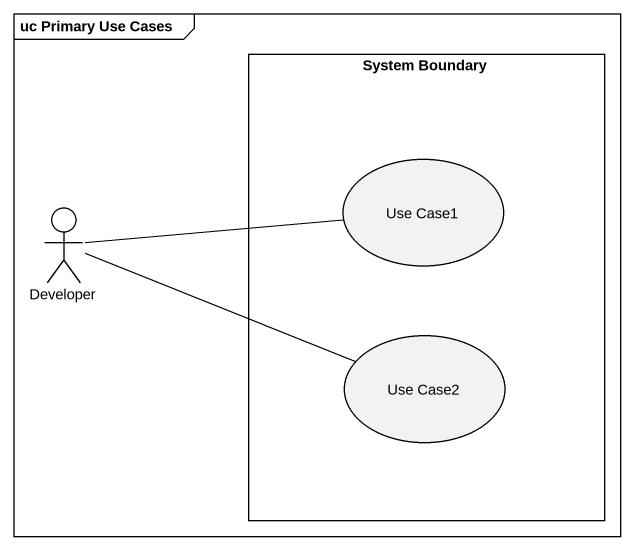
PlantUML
@startuml
mainframe uc Primary Use Cases
rectangle "System Boundary" as System_Boundary {
  usecase "Use Case1" as Use_Case1
  usecase "Use Case2" as Use_Case2
}
actor Developer
Developer -right- Use_Case1
Developer -right- Use_Case2
@enduml
